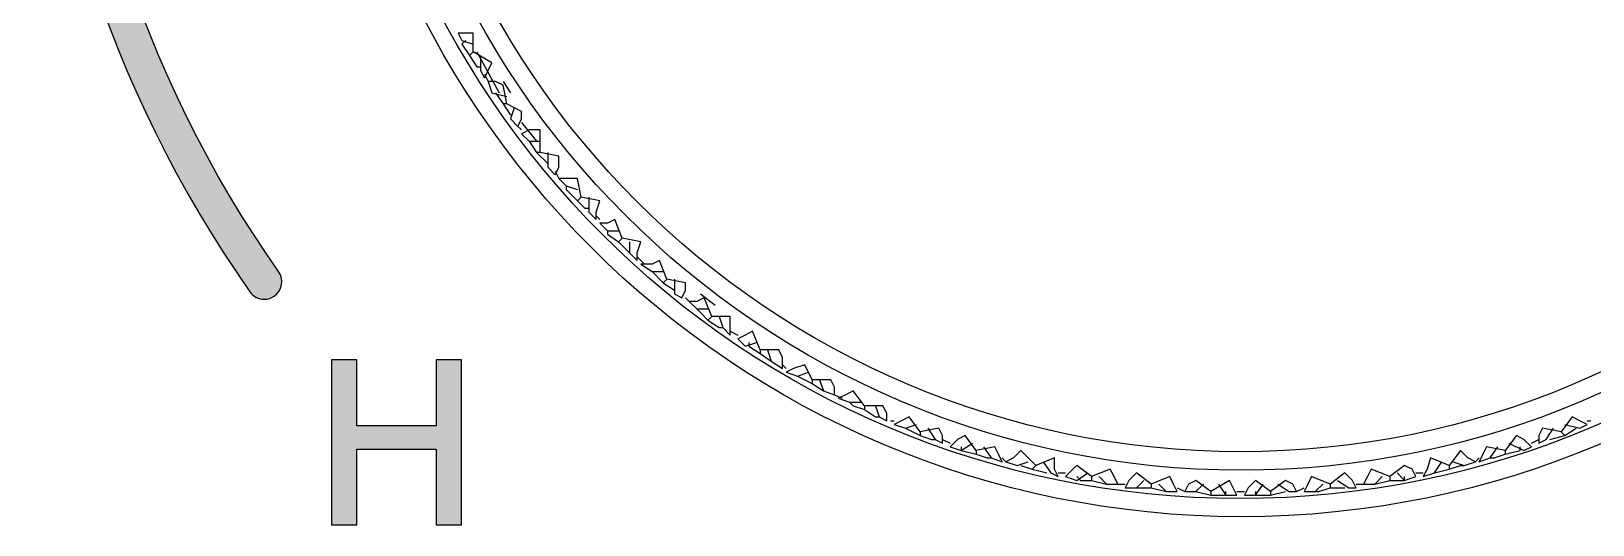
# Model space of a CAD drawing. Extents: x -1585 to -1165, y -4178 to -3881.
# Drawn here: x -1368.82 to -1356.35, y -4044.62 to -4040.68 of the extents above; entities that cross this region are included whole.
import ezdxf

# ---------------------------------------------------------------- set-up
doc = ezdxf.new("R2010")
doc.units = 0
doc.header["$LTSCALE"] = 7
doc.layers.add('D', color=2, linetype='CONTINUOUS')
doc.layers.add('DWG', color=7, linetype='CONTINUOUS')

msp = doc.modelspace()

# ---------------------------------------------------------------- hatches: boundary and pattern name
at = {"layer": 'D'}
h = msp.add_hatch(color=256, dxfattribs=at)
h.dxf.hatch_style = 2
edge = h.paths.add_edge_path()
edge.add_spline(control_points=[(-1366.961, -4042.816), (-1367.005, -4042.816), (-1367.048, -4042.796), (-1367.075, -4042.757), (-1368.218, -4041.129), (-1368.821, -4039.214), (-1368.821, -4037.218), (-1368.821, -4032.517), (-1365.466, -4028.518), (-1360.843, -4027.708), (-1360.766, -4027.695), (-1360.694, -4027.745), (-1360.681, -4027.822), (-1360.668, -4027.898), (-1360.719, -4027.97), (-1360.795, -4027.983), (-1365.284, -4028.77), (-1368.542, -4032.653), (-1368.542, -4037.218), (-1368.542, -4039.156), (-1367.955, -4041.016), (-1366.846, -4042.596), (-1366.802, -4042.659), (-1366.817, -4042.747), (-1366.881, -4042.791), (-1366.905, -4042.808), (-1366.933, -4042.816), (-1366.961, -4042.816)], knot_values=[0, 0, 0, 0, 1, 1, 1, 2, 2, 2, 3, 3, 3, 4, 4, 4, 5, 5, 5, 6, 6, 6, 7, 7, 7, 8, 8, 8, 9, 9, 9, 9], degree=3, periodic=0)
h = msp.add_hatch(color=256, dxfattribs=at)
h.dxf.hatch_style = 2
h.paths.add_polyline_path([(-1365.589, -4043.827), (-1366.221, -4043.827), (-1366.221, -4043.301), (-1366.424, -4043.301), (-1366.424, -4044.616), (-1366.221, -4044.616), (-1366.221, -4044.012), (-1365.589, -4044.012), (-1365.589, -4044.616), (-1365.386, -4044.616), (-1365.386, -4043.301), (-1365.589, -4043.301)])

# ---------------------------------------------------------------- linework, layer by layer
msp.add_lwpolyline([(-1365.589, -4043.827), (-1366.221, -4043.827), (-1366.221, -4043.301), (-1366.424, -4043.301), (-1366.424, -4044.616), (-1366.221, -4044.616), (-1366.221, -4044.012), (-1365.589, -4044.012), (-1365.589, -4044.616), (-1365.386, -4044.616), (-1365.386, -4043.301), (-1365.589, -4043.301), (-1365.589, -4043.827)], dxfattribs=at)
msp.add_open_spline([(-1366.961, -4042.816), (-1367.005, -4042.816), (-1367.048, -4042.796), (-1367.075, -4042.757), (-1368.218, -4041.129), (-1368.821, -4039.214), (-1368.821, -4037.218), (-1368.821, -4032.517), (-1365.466, -4028.518), (-1360.843, -4027.708), (-1360.766, -4027.695), (-1360.694, -4027.745), (-1360.681, -4027.822), (-1360.668, -4027.898), (-1360.719, -4027.97), (-1360.795, -4027.983), (-1365.284, -4028.77), (-1368.542, -4032.653), (-1368.542, -4037.218), (-1368.542, -4039.156), (-1367.955, -4041.016), (-1366.846, -4042.596), (-1366.802, -4042.659), (-1366.817, -4042.747), (-1366.881, -4042.791), (-1366.905, -4042.808), (-1366.933, -4042.816), (-1366.961, -4042.816)], degree=3, knots=[0, 0, 0, 0, 1, 1, 1, 2, 2, 2, 3, 3, 3, 4, 4, 4, 5, 5, 5, 6, 6, 6, 7, 7, 7, 8, 8, 8, 9, 9, 9, 9], dxfattribs=at)
at = {"layer": 'DWG'}
for points in [[(-1365.233, -4040.87), (-1365.233, -4040.989), (-1365.203, -4041.049), (-1365.173, -4040.989), (-1365.144, -4040.93), (-1365.292, -4040.841), (-1365.292, -4040.692), (-1365.352, -4040.692), (-1365.411, -4040.692), (-1365.382, -4040.751), (-1365.292, -4040.781)], [(-1365.352, -4040.751), (-1365.382, -4040.781), (-1365.322, -4040.87)], [(-1365.292, -4040.841), (-1365.322, -4040.87), (-1365.263, -4040.96), (-1365.233, -4040.96)], [(-1365.263, -4040.841), (-1365.084, -4041.168)], [(-1365.203, -4041.019), (-1365.173, -4041.079), (-1365.144, -4041.168), (-1365.025, -4041.198)], [(-1364.935, -4041.436), (-1364.906, -4041.376), (-1364.906, -4041.317), (-1365.025, -4041.257), (-1365.054, -4041.108), (-1365.114, -4041.079), (-1365.173, -4041.079)], [(-1365.114, -4041.168), (-1365.054, -4041.257)], [(-1365.054, -4041.079), (-1364.995, -4041.168)], [(-1365.025, -4041.257), (-1365.054, -4041.257), (-1364.995, -4041.346)], [(-1364.965, -4041.287), (-1364.995, -4041.376), (-1364.935, -4041.436), (-1364.906, -4041.465)], [(-1364.906, -4041.406), (-1364.787, -4041.555)], [(-1364.697, -4041.644), (-1364.697, -4041.763), (-1364.638, -4041.822), (-1364.608, -4041.763), (-1364.608, -4041.674), (-1364.757, -4041.644), (-1364.757, -4041.465), (-1364.846, -4041.465), (-1364.906, -4041.495), (-1364.846, -4041.555), (-1364.757, -4041.555)], [(-1364.846, -4041.555), (-1364.787, -4041.644)], [(-1364.757, -4041.644), (-1364.787, -4041.644), (-1364.697, -4041.733)], [(-1364.638, -4041.793), (-1364.608, -4041.852), (-1364.549, -4041.912), (-1364.459, -4041.941)], [(-1364.37, -4042.001), (-1364.37, -4042.12), (-1364.311, -4042.179), (-1364.311, -4042.12), (-1364.281, -4042.031), (-1364.43, -4042.001), (-1364.459, -4041.852), (-1364.549, -4041.852), (-1364.608, -4041.852)], [(-1364.549, -4041.912), (-1364.549, -4041.941), (-1364.459, -4042.031)], [(-1364.43, -4042.001), (-1364.459, -4042.031), (-1364.4, -4042.09), (-1364.37, -4042.09)], [(-1364.311, -4042.15), (-1364.281, -4042.179)], [(-1364.043, -4042.358), (-1364.043, -4042.447), (-1363.983, -4042.507), (-1363.983, -4042.447), (-1363.954, -4042.358), (-1364.102, -4042.328), (-1364.162, -4042.179), (-1364.221, -4042.209), (-1364.281, -4042.209), (-1364.221, -4042.269), (-1364.132, -4042.269)], [(-1364.221, -4042.269), (-1364.221, -4042.298), (-1364.132, -4042.358)], [(-1364.102, -4042.328), (-1364.132, -4042.358), (-1364.043, -4042.447)], [(-1363.983, -4042.477), (-1363.924, -4042.536)], [(-1363.686, -4042.655), (-1363.686, -4042.774), (-1363.626, -4042.804), (-1363.597, -4042.745), (-1363.597, -4042.685), (-1363.745, -4042.655), (-1363.805, -4042.507), (-1363.864, -4042.536), (-1363.954, -4042.536), (-1363.864, -4042.596), (-1363.775, -4042.596)], [(-1363.864, -4042.596), (-1363.775, -4042.685)], [(-1363.745, -4042.655), (-1363.775, -4042.685), (-1363.686, -4042.745)], [(-1363.478, -4042.774), (-1363.359, -4042.864)], [(-1363.597, -4042.804), (-1363.567, -4042.834), (-1363.507, -4042.893), (-1363.418, -4042.893)], [(-1363.329, -4042.953), (-1363.299, -4043.042), (-1363.24, -4043.102), (-1363.24, -4043.042), (-1363.24, -4042.953), (-1363.388, -4042.953), (-1363.448, -4042.804), (-1363.507, -4042.834), (-1363.567, -4042.834)], [(-1363.507, -4042.893), (-1363.478, -4042.923), (-1363.418, -4042.983)], [(-1363.388, -4042.953), (-1363.418, -4042.983), (-1363.329, -4043.042), (-1363.299, -4043.042)], [(-1363.24, -4043.072), (-1363.18, -4043.102)], [(-1362.942, -4043.221), (-1362.912, -4043.31), (-1362.823, -4043.369), (-1362.823, -4043.28), (-1362.853, -4043.221), (-1363.002, -4043.221), (-1363.061, -4043.072), (-1363.121, -4043.102), (-1363.18, -4043.131), (-1363.121, -4043.191), (-1363.031, -4043.161)], [(-1363.091, -4043.161), (-1363.091, -4043.191), (-1363.002, -4043.25)], [(-1363.002, -4043.221), (-1363.002, -4043.25), (-1362.912, -4043.31)], [(-1362.823, -4043.34), (-1362.793, -4043.369)], [(-1362.407, -4043.578), (-1362.407, -4043.518), (-1362.436, -4043.459), (-1362.585, -4043.459), (-1362.645, -4043.34), (-1362.734, -4043.369), (-1362.793, -4043.399), (-1362.704, -4043.429), (-1362.615, -4043.399)], [(-1362.704, -4043.429), (-1362.585, -4043.488)], [(-1362.585, -4043.459), (-1362.585, -4043.488), (-1362.496, -4043.548)], [(-1362.526, -4043.459), (-1362.496, -4043.548), (-1362.407, -4043.578), (-1362.347, -4043.607)], [(-1362.079, -4043.667), (-1362.05, -4043.756), (-1361.99, -4043.786), (-1361.99, -4043.726), (-1362.02, -4043.667), (-1362.169, -4043.667), (-1362.258, -4043.548), (-1362.317, -4043.578), (-1362.377, -4043.607), (-1362.288, -4043.637), (-1362.198, -4043.637)], [(-1362.288, -4043.637), (-1362.258, -4043.667), (-1362.169, -4043.697)], [(-1362.169, -4043.667), (-1362.169, -4043.697), (-1362.079, -4043.756), (-1362.05, -4043.756)], [(-1361.96, -4043.786), (-1361.931, -4043.786)], [(-1361.663, -4043.845), (-1361.603, -4043.935), (-1361.544, -4043.964), (-1361.544, -4043.905), (-1361.574, -4043.845), (-1361.722, -4043.875), (-1361.812, -4043.756), (-1361.871, -4043.786), (-1361.931, -4043.816), (-1361.841, -4043.845), (-1361.752, -4043.816)], [(-1356.576, -4043.816), (-1356.457, -4043.845), (-1356.397, -4043.816), (-1356.457, -4043.786), (-1356.516, -4043.756), (-1356.605, -4043.875), (-1356.754, -4043.845), (-1356.784, -4043.905), (-1356.784, -4043.964), (-1356.724, -4043.935), (-1356.665, -4043.845)], [(-1356.397, -4043.786), (-1356.367, -4043.786)], [(-1361.841, -4043.845), (-1361.722, -4043.905)], [(-1361.722, -4043.875), (-1361.722, -4043.905), (-1361.633, -4043.935), (-1361.603, -4043.935)], [(-1361.217, -4043.994), (-1361.157, -4044.083), (-1361.068, -4044.113), (-1361.098, -4044.054), (-1361.127, -4043.994), (-1361.276, -4044.024), (-1361.365, -4043.905), (-1361.425, -4043.935), (-1361.484, -4043.994), (-1361.395, -4044.024), (-1361.306, -4043.964)], [(-1357.022, -4043.964), (-1356.903, -4044.024), (-1356.843, -4043.994), (-1356.903, -4043.935), (-1356.962, -4043.905), (-1357.052, -4044.024), (-1357.2, -4043.994), (-1357.23, -4044.054), (-1357.26, -4044.113), (-1357.171, -4044.083), (-1357.111, -4043.994)], [(-1356.695, -4043.935), (-1356.576, -4043.905)], [(-1356.605, -4043.875), (-1356.576, -4043.905), (-1356.486, -4043.845)], [(-1361.544, -4043.935), (-1361.484, -4043.964)], [(-1361.395, -4043.994), (-1361.395, -4044.024), (-1361.276, -4044.054)], [(-1361.276, -4044.024), (-1361.276, -4044.054), (-1361.187, -4044.083), (-1361.157, -4044.083)], [(-1360.741, -4044.113), (-1360.681, -4044.202), (-1360.622, -4044.232), (-1360.651, -4044.173), (-1360.651, -4044.083), (-1360.8, -4044.143), (-1360.919, -4044.024), (-1360.979, -4044.083), (-1361.038, -4044.113)], [(-1357.29, -4044.113), (-1357.349, -4044.083), (-1357.409, -4044.024), (-1357.498, -4044.143), (-1357.647, -4044.083), (-1357.676, -4044.173), (-1357.706, -4044.232), (-1357.617, -4044.202), (-1357.557, -4044.113)], [(-1357.052, -4044.024), (-1357.052, -4044.054), (-1356.933, -4044.024), (-1356.933, -4043.994)], [(-1356.843, -4043.964), (-1356.784, -4043.935)], [(-1361.068, -4044.083), (-1361.038, -4044.113), (-1360.949, -4044.143), (-1360.86, -4044.113)], [(-1360.919, -4044.143), (-1360.83, -4044.173)], [(-1360.8, -4044.143), (-1360.83, -4044.173), (-1360.711, -4044.202)], [(-1360.146, -4044.292), (-1360.175, -4044.232), (-1360.205, -4044.173), (-1360.354, -4044.232), (-1360.473, -4044.143), (-1360.503, -4044.173), (-1360.562, -4044.232), (-1360.473, -4044.262), (-1360.384, -4044.202)], [(-1357.914, -4044.202), (-1357.855, -4044.262), (-1357.766, -4044.232), (-1357.795, -4044.173), (-1357.855, -4044.143), (-1357.974, -4044.232), (-1358.123, -4044.173), (-1358.152, -4044.232), (-1358.182, -4044.292)], [(-1357.617, -4044.202), (-1357.498, -4044.173)], [(-1357.498, -4044.143), (-1357.498, -4044.173), (-1357.409, -4044.143), (-1357.379, -4044.143)], [(-1357.468, -4044.113), (-1357.379, -4044.143), (-1357.29, -4044.113), (-1357.26, -4044.083)], [(-1357.171, -4044.083), (-1357.141, -4044.083), (-1357.052, -4044.054)], [(-1360.622, -4044.202), (-1360.562, -4044.202)], [(-1360.473, -4044.232), (-1360.443, -4044.262), (-1360.354, -4044.262)], [(-1360.354, -4044.232), (-1360.354, -4044.262), (-1360.235, -4044.292)], [(-1360.294, -4044.232), (-1360.235, -4044.292), (-1360.146, -4044.292), (-1360.086, -4044.292)], [(-1359.818, -4044.292), (-1359.759, -4044.351), (-1359.67, -4044.351), (-1359.699, -4044.292), (-1359.729, -4044.232), (-1359.878, -4044.292), (-1359.997, -4044.202), (-1360.056, -4044.262), (-1360.086, -4044.321), (-1359.997, -4044.321), (-1359.937, -4044.262)], [(-1359.878, -4044.292), (-1359.878, -4044.321), (-1359.759, -4044.351)], [(-1359.67, -4044.321), (-1359.61, -4044.351), (-1359.521, -4044.351), (-1359.461, -4044.292)], [(-1359.342, -4044.292), (-1359.283, -4044.381), (-1359.194, -4044.381), (-1359.223, -4044.321), (-1359.253, -4044.262), (-1359.402, -4044.351), (-1359.521, -4044.262), (-1359.58, -4044.292), (-1359.61, -4044.351)], [(-1358.718, -4044.351), (-1358.747, -4044.292), (-1358.807, -4044.262), (-1358.926, -4044.351), (-1359.045, -4044.262), (-1359.104, -4044.321), (-1359.134, -4044.381), (-1359.045, -4044.381), (-1358.985, -4044.292)], [(-1358.866, -4044.292), (-1358.777, -4044.351), (-1358.718, -4044.351), (-1358.658, -4044.321)], [(-1358.39, -4044.262), (-1358.301, -4044.321), (-1358.242, -4044.321), (-1358.271, -4044.262), (-1358.331, -4044.202), (-1358.45, -4044.292), (-1358.599, -4044.232), (-1358.628, -4044.292), (-1358.658, -4044.351), (-1358.569, -4044.351), (-1358.509, -4044.292)], [(-1358.45, -4044.292), (-1358.45, -4044.321), (-1358.331, -4044.321)], [(-1358.242, -4044.292), (-1358.182, -4044.292), (-1358.093, -4044.292), (-1358.033, -4044.232)], [(-1358.093, -4044.292), (-1357.974, -4044.262)], [(-1357.974, -4044.232), (-1357.974, -4044.262), (-1357.855, -4044.262), (-1357.855, -4044.232)], [(-1357.766, -4044.202), (-1357.706, -4044.202)], [(-1359.997, -4044.321), (-1359.878, -4044.321)], [(-1359.521, -4044.351), (-1359.402, -4044.381)], [(-1359.402, -4044.351), (-1359.402, -4044.381), (-1359.283, -4044.381), (-1359.283, -4044.351)], [(-1359.194, -4044.351), (-1359.134, -4044.351)], [(-1359.045, -4044.351), (-1359.045, -4044.381), (-1358.926, -4044.381)], [(-1358.926, -4044.351), (-1358.926, -4044.381), (-1358.807, -4044.351)], [(-1358.569, -4044.351), (-1358.539, -4044.351), (-1358.45, -4044.321)]]:
    msp.add_lwpolyline(points, dxfattribs=at)
for centre, radius in [((-1359.159, -4037.209), 7.343), ((-1359.169, -4037.202), 7.205), ((-1359.16, -4037.224), 6.957), ((-1359.166, -4037.218), 6.815)]:
    msp.add_circle(centre, radius, dxfattribs=at)

doc.saveas('drawing.dxf')
